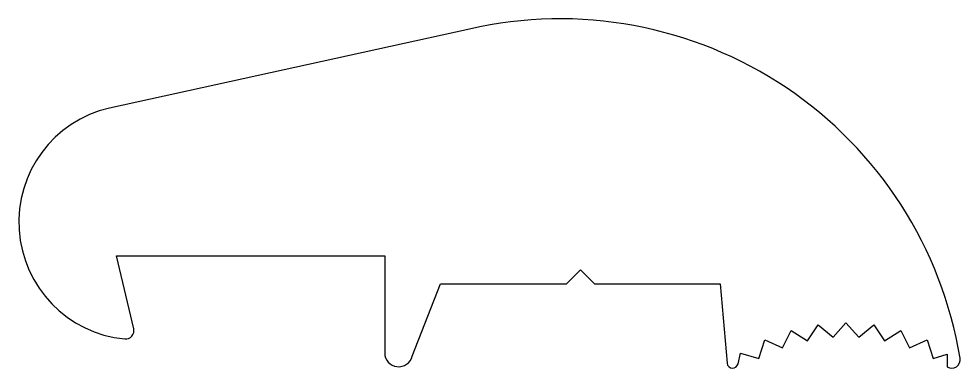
# Model space of a CAD drawing. Extents: x 358.3 to 392, y 214.9 to 227.4.
import ezdxf

# ---------------------------------------------------------------- set-up
doc = ezdxf.new("R2010")
doc.units = 0
doc.layers.get('0').update_dxf_attribs({"linetype": 'CONTINUOUS'})

msp = doc.modelspace()

# ---------------------------------------------------------------- linework, layer by layer
msp.add_lwpolyline([(378.409, 218.421), (378.909, 217.921), (383.409, 217.921), (383.654, 215.075, 0.855587), (384.048, 215.053), (384.131, 215.438), (384.796, 215.245), (385.009, 215.905), (385.641, 215.621), (385.944, 216.245), (386.531, 215.876), (386.917, 216.452), (387.447, 216.005), (387.909, 216.521), (388.372, 216.005), (388.901, 216.452), (389.287, 215.876), (389.874, 216.245), (390.177, 215.621), (390.809, 215.905), (391.022, 215.245), (391.529, 215.392), (391.529, 214.945, 0.661623), (391.988, 215.253, 0.432596), (374.444, 227.04), (361.565, 224.211, 0.84811), (362.11, 215.941, 0.513706), (362.431, 216.308), (361.821, 218.921), (371.409, 218.921), (371.409, 215.447, 0.88535), (372.394, 215.327), (373.409, 217.921), (377.909, 217.921)], format="xyb", close=True)

doc.saveas('drawing.dxf')
